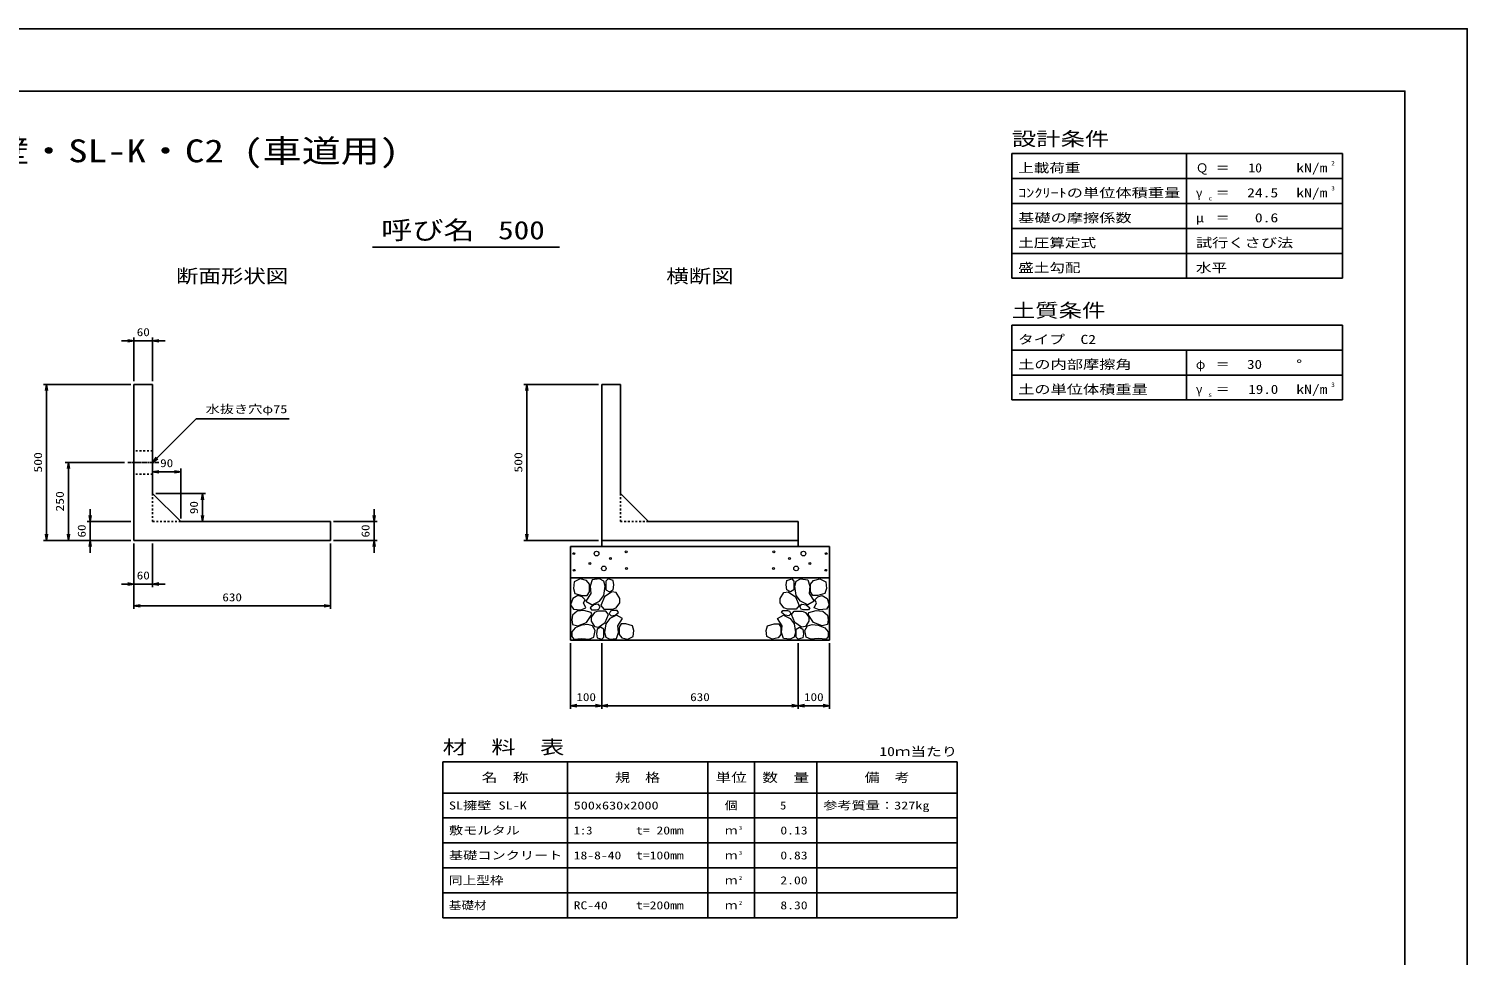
# Model space of a CAD drawing. Units: millimetres at full size; some dimension numbers follow another scale. Extents: x 0 to 8410, y 0 to 6466.
# Drawn here: x 3798 to 8410, y 2970 to 5940 of the extents above; entities that cross this region are included whole.
import ezdxf
from ezdxf.enums import TextEntityAlignment as Align

# ---------------------------------------------------------------- set-up
doc = ezdxf.new("R2010")
doc.units = ezdxf.units.MM
doc.linetypes.add('CHAIN', pattern=[18.5, 12, -1.5, 3.5, -1.5])
doc.linetypes.add('DASHED_SPACED', pattern=[12, 6, -6])
for name, color, linetype, lineweight in [('D-BMK', 2, 'CHAIN', 25), ('D-DCR-HCHn', 4, 'Continuous', 9), ('D-MTR-FRAM', 7, 'Continuous', 25), ('D-MTR-LINE', 7, 'Continuous', 25), ('D-STR-DIM', 7, 'Continuous', 25), ('D-STR-STRn', 1, 'Continuous', 25), ('D-STR-TXT', 7, 'Continuous', 25), ('D-TTL', 2, 'Continuous', 25), ('D-TTL-FRAM', 2, 'Continuous', 25), ('D-TTL-LINE', 7, 'Continuous', 25), ('D-TTL-TXT', 7, 'Continuous', 25)]:
    doc.layers.add(name, color=color, linetype=linetype, lineweight=lineweight)
doc.layers.add('D-MTR', color=7, linetype='Continuous')
doc.layers.add('D-MTR-TXT', color=7, linetype='Continuous')
doc.styles.add('ＭＳ ゴシック', font='')
doc.styles.get('ＭＳ ゴシック').set_extended_font_data('MS Gothic')

# ---------------------------------------------------------------- blocks, each defined once
blk = doc.blocks.new('open_arrow')
at = {"color": 0, "linetype": 'Continuous', "lineweight": -2}
blk.add_lwpolyline([(7.5, 1.25), (0, 0), (7.5, -1.25)], dxfattribs=at)

msp = doc.modelspace()

# ---------------------------------------------------------------- linework, layer by layer
at = {"layer": 'D-BMK'}
msp.add_line((4215, 4550), (4115, 4550), dxfattribs=at)
at = {"layer": 'D-DCR-HCHn'}
for points in [[(5586.198, 4171.594), (5565.395, 4176.217), (5546.904, 4166.971), (5544.592, 4146.168), (5549.215, 4129.988), (5572.33, 4123.053), (5588.51, 4123.053), (5595.444, 4134.611), (5595.444, 4160.037)], [(5604.69, 4173.906), (5597.756, 4153.102), (5600.067, 4129.988), (5583.887, 4104.562), (5604.69, 4093.005), (5627.805, 4104.562), (5641.673, 4123.053), (5646.296, 4153.102), (5641.673, 4169.283), (5627.805, 4176.217)], [(5648.608, 4169.283), (5648.608, 4141.545), (5660.165, 4134.611), (5671.722, 4141.545), (5674.034, 4157.725), (5671.722, 4171.594), (5655.542, 4176.217)], [(6251.392, 4169.283), (6251.392, 4141.545), (6239.835, 4134.611), (6228.278, 4141.545), (6225.966, 4157.725), (6228.278, 4171.594), (6244.458, 4176.217)], [(6295.31, 4173.906), (6302.244, 4153.102), (6299.933, 4129.988), (6316.113, 4104.562), (6295.31, 4093.005), (6272.195, 4104.562), (6258.327, 4123.053), (6253.704, 4153.102), (6258.327, 4169.283), (6272.195, 4176.217)], [(6313.802, 4171.594), (6334.605, 4176.217), (6353.096, 4166.971), (6355.408, 4146.168), (6350.785, 4129.988), (6327.67, 4123.053), (6311.49, 4123.053), (6304.556, 4134.611), (6304.556, 4160.037)], [(5542.281, 4113.808), (5535.346, 4093.005), (5544.592, 4079.136), (5567.707, 4076.824), (5583.488, 4083.599), (5576.952, 4099.939), (5581.575, 4109.185), (5572.33, 4118.431), (5558.461, 4123.053)], [(5643.985, 4118.431), (5632.427, 4090.693), (5641.673, 4079.136), (5669.411, 4079.136), (5680.968, 4083.759), (5692.525, 4099.939), (5692.525, 4113.808), (5680.968, 4132.299), (5667.099, 4134.611)], [(6256.015, 4118.431), (6267.573, 4090.693), (6258.327, 4079.136), (6230.589, 4079.136), (6219.032, 4083.759), (6207.475, 4099.939), (6207.475, 4113.808), (6219.032, 4132.299), (6232.901, 4134.611)], [(6357.719, 4113.808), (6364.654, 4093.005), (6355.408, 4079.136), (6332.293, 4076.824), (6316.512, 4083.599), (6323.048, 4099.939), (6318.425, 4109.185), (6327.67, 4118.431), (6341.539, 4123.053)], [(5586.155, 4037.009), (5603.277, 4062.692), (5601.137, 4069.112), (5577.594, 4075.533), (5556.192, 4073.393), (5541.21, 4060.551), (5539.07, 4045.57), (5541.21, 4030.588), (5558.332, 4026.308)], [(5609.313, 4093.005), (5597.756, 4083.759), (5602.379, 4076.824), (5618.559, 4076.824), (5625.493, 4079.136), (5630.116, 4088.382), (5623.182, 4095.316)], [(5646.082, 4037.009), (5656.783, 4062.692), (5648.222, 4073.393), (5622.539, 4073.393), (5611.838, 4069.112), (5601.137, 4054.131), (5601.137, 4041.289), (5611.838, 4024.167), (5624.679, 4022.027)], [(5682.466, 3985.643), (5688.886, 4004.905), (5686.746, 4026.308), (5701.728, 4049.85), (5682.466, 4060.551), (5661.063, 4049.85), (5648.222, 4032.728), (5643.941, 4004.905), (5648.222, 3989.924), (5661.063, 3983.503)], [(5678.185, 4060.551), (5688.886, 4069.112), (5684.606, 4075.533), (5669.624, 4075.533), (5663.204, 4073.393), (5658.923, 4064.832), (5665.344, 4058.411)], [(6217.534, 3985.643), (6211.114, 4004.905), (6213.254, 4026.308), (6198.272, 4049.85), (6217.534, 4060.551), (6238.937, 4049.85), (6251.778, 4032.728), (6256.059, 4004.905), (6251.778, 3989.924), (6238.937, 3983.503)], [(6221.815, 4060.551), (6211.114, 4069.112), (6215.394, 4075.533), (6230.376, 4075.533), (6236.796, 4073.393), (6241.077, 4064.832), (6234.656, 4058.411)], [(6253.918, 4037.009), (6243.217, 4062.692), (6251.778, 4073.393), (6277.461, 4073.393), (6288.162, 4069.112), (6298.863, 4054.131), (6298.863, 4041.289), (6288.162, 4024.167), (6275.321, 4022.027)], [(6290.687, 4093.005), (6302.244, 4083.759), (6297.621, 4076.824), (6281.441, 4076.824), (6274.507, 4079.136), (6269.884, 4088.382), (6276.818, 4095.316)], [(6313.845, 4037.009), (6296.723, 4062.692), (6298.863, 4069.112), (6322.406, 4075.533), (6343.808, 4073.393), (6358.79, 4060.551), (6360.93, 4045.57), (6358.79, 4030.588), (6341.668, 4026.308)], [(5594.716, 3983.503), (5609.698, 3989.924), (5613.978, 4011.326), (5605.417, 4026.308), (5590.435, 4030.588), (5571.173, 4028.448), (5549.771, 4019.887), (5539.07, 4007.045), (5539.07, 3992.064), (5545.49, 3983.503), (5571.173, 3985.643)], [(5641.801, 3989.924), (5641.801, 4015.606), (5631.1, 4022.027), (5620.399, 4015.606), (5618.259, 4000.625), (5620.399, 3987.783), (5635.381, 3983.503)], [(5699.588, 3987.783), (5718.85, 3983.503), (5735.972, 3992.064), (5738.112, 4011.326), (5733.831, 4026.308), (5712.429, 4032.728), (5697.447, 4032.728), (5691.027, 4022.027), (5691.027, 3998.484)], [(6200.412, 3987.783), (6181.15, 3983.503), (6164.028, 3992.064), (6161.888, 4011.326), (6166.169, 4026.308), (6187.571, 4032.728), (6202.553, 4032.728), (6208.973, 4022.027), (6208.973, 3998.484)], [(6258.199, 3989.924), (6258.199, 4015.606), (6268.9, 4022.027), (6279.601, 4015.606), (6281.741, 4000.625), (6279.601, 3987.783), (6264.619, 3983.503)], [(6305.284, 3983.503), (6290.302, 3989.924), (6286.022, 4011.326), (6294.583, 4026.308), (6309.565, 4030.588), (6328.827, 4028.448), (6350.229, 4019.887), (6360.93, 4007.045), (6360.93, 3992.064), (6354.51, 3983.503), (6328.827, 3985.643)]]:
    msp.add_lwpolyline(points, close=True, dxfattribs=at)
for centre, radius in [((5545.727, 4257.43), 3), ((5618.336, 4257.43), 7.5), ((5662.708, 4241.639), 3), ((5713.131, 4263.481), 3), ((6186.869, 4263.481), 3), ((6237.292, 4241.639), 3), ((6281.664, 4257.43), 7.5), ((6354.273, 4257.43), 3), ((5546.869, 4203.919), 3), ((5597.292, 4225.761), 3), ((5641.664, 4209.97), 7.5), ((5714.273, 4209.97), 3), ((6185.727, 4209.97), 3), ((6258.336, 4209.97), 7.5), ((6302.708, 4225.761), 3), ((6353.131, 4203.919), 3)]:
    msp.add_circle(centre, radius, dxfattribs=at)
at = {"layer": 'D-MTR-FRAM'}
for p, q in [((5125, 3590), (6775, 3590)), ((5125, 3590), (5125, 3090)), ((6775, 3590), (6775, 3090)), ((5125, 3090), (6775, 3090))]:
    msp.add_line(p, q, dxfattribs=at)
at = {"layer": 'D-MTR-LINE'}
for p, q in [((5525, 3590), (5525, 3090)), ((5975, 3590), (5975, 3090)), ((6125, 3590), (6125, 3090)), ((6325, 3590), (6325, 3090)), ((5125, 3490), (6775, 3490)), ((5125, 3410), (6775, 3410)), ((5125, 3330), (6775, 3330)), ((5125, 3250), (6775, 3250)), ((5125, 3170), (6775, 3170))]:
    msp.add_line(p, q, dxfattribs=at)
at = {"layer": 'D-STR-DIM'}
for p, q in [((4095, 4940), (4235, 4940)), ((4135, 4810), (4135, 4950)), ((4195, 4810), (4195, 4950)), ((4125, 4800), (3845, 4800)), ((3855, 4300), (3855, 4800)), ((5625, 4800), (5385, 4800)), ((5395, 4300), (5395, 4800)), ((4105, 4550), (3915, 4550)), ((3925, 4300), (3925, 4550)), ((4285, 4520), (4195, 4520)), ((4285, 4370), (4285, 4530)), ((4205, 4450), (4365, 4450)), ((4355, 4450), (4355, 4360)), ((3995, 4260), (3995, 4400)), ((4905, 4260), (4905, 4400)), ((4125, 4360), (3985, 4360)), ((4775, 4360), (4915, 4360)), ((4125, 4300), (3845, 4300)), ((4125, 4300), (3915, 4300)), ((4125, 4300), (3985, 4300)), ((4135, 4290), (4135, 4150)), ((4135, 4290), (4135, 4080)), ((4195, 4290), (4195, 4150)), ((4765, 4290), (4765, 4080)), ((4775, 4300), (4915, 4300)), ((5625, 4300), (5385, 4300)), ((4095, 4160), (4235, 4160)), ((4135, 4090), (4765, 4090)), ((5535, 3970), (5535, 3760)), ((5635, 3970), (5635, 3760)), ((5635, 3970), (5635, 3760)), ((6265, 3970), (6265, 3760)), ((6265, 3970), (6265, 3760)), ((6365, 3970), (6365, 3760)), ((5635, 3770), (5535, 3770)), ((5635, 3770), (6265, 3770)), ((6265, 3770), (6365, 3770))]:
    msp.add_line(p, q, dxfattribs=at)
at = {"layer": 'D-STR-STRn'}
for p, q in [((4135, 4800), (4135, 4300)), ((4195, 4800), (4135, 4800)), ((4195, 4450), (4195, 4800)), ((5635, 4800), (5635, 4300)), ((5695, 4800), (5635, 4800)), ((5695, 4450), (5695, 4800)), ((4195, 4450), (4285, 4360)), ((5695, 4450), (5785, 4360)), ((4765, 4360), (4285, 4360)), ((4765, 4300), (4765, 4360)), ((6265, 4360), (5785, 4360)), ((6265, 4300), (6265, 4360)), ((4135, 4300), (4765, 4300)), ((5635, 4300), (6265, 4300)), ((5635, 4300), (5635, 4280)), ((6265, 4300), (6265, 4280)), ((5535, 3980), (5535, 4280)), ((5535, 4280), (6365, 4280)), ((6365, 4280), (6365, 3980)), ((5535, 4180), (6365, 4180)), ((5535, 3980), (6365, 3980))]:
    msp.add_line(p, q, dxfattribs=at)
at = {"layer": 'D-STR-STRn', "linetype": 'DASHED_SPACED'}
for p, q in [((4195, 4587.5), (4135, 4587.5)), ((4195, 4512.5), (4135, 4512.5))]:
    msp.add_line(p, q, dxfattribs=at)
at = {"layer": 'D-STR-STRn', "color": 2, "linetype": 'DASHED_SPACED'}
for p, q in [((4195, 4450), (4195, 4360)), ((5695, 4450), (5695, 4360)), ((4285, 4360), (4195, 4360)), ((5785, 4360), (5695, 4360))]:
    msp.add_line(p, q, dxfattribs=at)
at = {"layer": 'D-STR-TXT'}
msp.add_lwpolyline([(4195, 4550), (4335, 4690), (4355, 4690), (4633.096, 4690)], dxfattribs=at)
at = {"layer": 'D-TTL'}
for points in [[(0, 0), (8410, 0), (8410, 5940), (0, 5940)], [(200, 200), (8210, 200), (8210, 5740), (200, 5740)]]:
    msp.add_lwpolyline(points, close=True, dxfattribs=at)
at = {"layer": 'D-TTL-FRAM'}
for p, q in [((8010, 5540), (6950, 5540)), ((6950, 5540), (6950, 5140)), ((8010, 5540), (8010, 5140)), ((8010, 5140), (6950, 5140)), ((8010, 4990), (6950, 4990)), ((6950, 4990), (6950, 4750)), ((8010, 4990), (8010, 4750)), ((8010, 4750), (6950, 4750))]:
    msp.add_line(p, q, dxfattribs=at)
at = {"layer": 'D-TTL-LINE'}
for p, q in [((7510, 5540), (7510, 5140)), ((8010, 5460), (6950, 5460)), ((8010, 5380), (6950, 5380)), ((8010, 5300), (6950, 5300)), ((8010, 5220), (6950, 5220)), ((8010, 4910), (6950, 4910)), ((7510, 4910), (7510, 4750)), ((8010, 4830), (6950, 4830))]:
    msp.add_line(p, q, dxfattribs=at)
at = {"layer": 'D-TTL-TXT'}
msp.add_line((4900, 5240), (5500, 5240), dxfattribs=at)

# ---------------------------------------------------------------- block references
at = {"layer": 'D-STR-DIM', "xscale": 2.67, "yscale": 2.67}
for p, rotation in [((4135, 4940), 180), ((3855, 4800), 270), ((5395, 4800), 270), ((3925, 4550), 270), ((4285, 4520), 180), ((4355, 4450), 270), ((3995, 4360), 90), ((4355, 4360), 90), ((4905, 4360), 90), ((3855, 4300), 90), ((3925, 4300), 90), ((3995, 4300), 270), ((4905, 4300), 270), ((5395, 4300), 90), ((4135, 4160), 180), ((4765, 4090), 180), ((5635, 3770), 180), ((6265, 3770), 180), ((6365, 3770), 180)]:
    msp.add_blockref('open_arrow', p, dxfattribs=dict(at, rotation=rotation))
for p in [(4195, 4940), (4195, 4520), (4195, 4160), (4135, 4090), (5535, 3770), (5635, 3770), (6265, 3770)]:
    msp.add_blockref('open_arrow', p, dxfattribs=at)
at = {"layer": 'D-STR-TXT', "xscale": 2.67, "yscale": 2.67, "rotation": 45}
msp.add_blockref('open_arrow', (4195, 4550), dxfattribs=at)

# ---------------------------------------------------------------- texts
at = {"layer": 'D-MTR', "style": 'ＭＳ ゴシック', "width": 1.3}
msp.add_text('材\u3000料\u3000表', height=43.99, dxfattribs=at).set_placement((5125, 3602), align=Align.BOTTOM_LEFT)
at = {"layer": 'D-MTR', "style": 'ＭＳ ゴシック', "width": 1.25}
msp.add_text('10ｍ当たり', height=29.33, dxfattribs=at).set_placement((6775, 3599.667), align=Align.BOTTOM_RIGHT)
at = {"layer": 'D-MTR-TXT', "style": 'ＭＳ ゴシック'}
for s, height, width, p in [('名\u3000称', 29.33, 1.25, (5325, 3540)), ('規\u3000格', 29.33, 1.2, (5750, 3540)), ('単位', 29.33, 1.25, (6050, 3540)), ('数\u3000量', 29.33, 1.25, (6225, 3540)), ('備\u3000考', 29.33, 1.2, (6550, 3540)), ('個', 25.66, 1.2, (6050, 3450)), ('ｍ', 25.66, 1.15, (6050, 3370)), ('ｍ', 25.66, 1.15, (6050, 3290)), ('ｍ', 25.66, 1.15, (6050, 3210)), ('ｍ', 25.66, 1.15, (6050, 3130))]:
    msp.add_text(s, height=height, dxfattribs=dict(at, width=width)).set_placement(p, align=Align.MIDDLE_CENTER)
for s, width, p in [('SL擁壁 SL-K', 1.3, (5145, 3450)), ('500x630x2000', 1.3, (5545, 3450)), ('参考質量：327kg', 1.3, (6345, 3450)), ('敷モルタル', 1.3, (5145, 3370)), ('1:3', 1.15, (5545, 3370)), ('t= 20mm', 1.25, (5745, 3370)), ('基礎コンクリート', 1.3, (5145, 3290)), ('18-8-40', 1.25, (5545, 3290)), ('t=100mm', 1.25, (5745, 3290)), ('同上型枠', 1.25, (5145, 3210)), ('基礎材', 1.15, (5145, 3130)), ('RC-40', 1.25, (5545, 3130)), ('t=200mm', 1.25, (5745, 3130))]:
    msp.add_text(s, height=25.66, dxfattribs=dict(at, width=width)).set_placement(p, align=Align.MIDDLE_LEFT)
for s, width, p in [('5', 1.15, (6226.777, 3450)), ('0.13', 1.25, (6295, 3370)), ('0.83', 1.25, (6295, 3290)), ('2.00', 1.25, (6295, 3210)), ('8.30', 1.25, (6295, 3130))]:
    msp.add_text(s, height=25.66, dxfattribs=dict(at, width=width)).set_placement(p, align=Align.MIDDLE_RIGHT)
at = {"layer": 'D-MTR-TXT', "style": 'ＭＳ ゴシック', "width": 1.15}
for s, p in [('3', (6075, 3367.667)), ('3', (6075, 3287.667)), ('2', (6075, 3207.667)), ('2', (6075, 3127.667))]:
    msp.add_text(s, height=12.83, dxfattribs=at).set_placement(p, align=Align.BOTTOM_LEFT)
at = {"layer": 'D-STR-DIM', "style": 'ＭＳ ゴシック', "width": 1.2}
for s, p in [('60', (4165, 4967.5)), ('90', (4240, 4547.5)), ('60', (4165, 4187.5)), ('630', (4450, 4117.5)), ('100', (5585, 3797.5)), ('630', (5950, 3797.5)), ('100', (6315, 3797.5))]:
    msp.add_text(s, height=25.66, dxfattribs=at).set_placement(p, align=Align.MIDDLE_CENTER)
at = {"layer": 'D-STR-DIM', "style": 'ＭＳ ゴシック'}
for s, width, p in [('500', 1.25, (3827.5, 4550)), ('500', 1.25, (5367.5, 4550)), ('250', 1.25, (3897.5, 4425)), ('90', 1.2, (4327.5, 4405)), ('60', 1.2, (3967.5, 4330)), ('60', 1.2, (4877.5, 4330))]:
    msp.add_text(s, height=25.66, rotation=90, dxfattribs=dict(at, width=width)).set_placement(p, align=Align.MIDDLE_CENTER)
at = {"layer": 'D-STR-TXT', "style": 'ＭＳ ゴシック', "width": 1.3}
msp.add_text('水抜き穴φ75', height=25.66, dxfattribs=at).set_placement((4365, 4700), align=Align.BOTTOM_LEFT)
at = {"layer": 'D-TTL-TXT', "style": 'ＭＳ ゴシック'}
for s, height, width, p in [('SL擁壁・SL-K・C2 (車道用)', 73.31, 1.25, (4205, 5490)), ('呼び名', 58.65, 1.25, (5077.5, 5247.5)), ('500', 58.65, 1.25, (5377.5, 5247.5)), ('断面形状図', 43.99, 1.2, (4450, 5112)), ('横断図', 43.99, 1.2, (5950, 5112))]:
    msp.add_text(s, height=height, dxfattribs=dict(at, width=width)).set_placement(p, align=Align.BOTTOM_CENTER)
for s, height, width, p in [('設計条件', 43.99, 1.3, (6950, 5552)), ('上載荷重', 29.33, 1.25, (6970, 5470.667)), ('＝', 29.33, 1.1, (7604, 5470.667)), ('kN/m', 29.33, 1.25, (7862, 5470.667)), ('2', 14.66, 1.15, (7974, 5497.333)), ('ｺﾝｸﾘｰﾄの単位体積重量', 29.33, 1.3, (6970, 5390.667)), ('γ', 29.33, 0.95, (7540, 5390.667)), ('c', 14.66, 1.2, (7580, 5385.333)), ('＝', 29.33, 1.1, (7604, 5390.667)), ('kN/m', 29.33, 1.25, (7862, 5390.667)), ('3', 14.66, 1.15, (7974, 5417.333)), ('基礎の摩擦係数', 29.33, 1.3, (6970, 5310.667)), ('μ', 29.33, 1.05, (7540, 5310.667)), ('＝', 29.33, 1.1, (7604, 5310.667)), ('土圧算定式', 29.33, 1.25, (6970, 5230.667)), ('試行くさび法', 29.33, 1.3, (7540, 5230.667)), ('盛土勾配', 29.33, 1.25, (6970, 5150.667)), ('水平', 29.33, 1.25, (7540, 5150.667)), ('土質条件', 43.99, 1.25, (6950, 5002)), ('タイプ\u3000C2', 29.33, 1.25, (6970, 4920.667)), ('土の内部摩擦角', 29.33, 1.3, (6970, 4840.667)), ('＝', 29.33, 1.1, (7604, 4840.667)), ('°', 29.33, 1.25, (7862, 4840.667)), ('土の単位体積重量', 29.33, 1.3, (6970, 4760.667)), ('kN/m', 29.33, 1.25, (7862, 4760.667)), ('3', 14.66, 1.15, (7974, 4787.333)), ('γ', 29.33, 0.95, (7540, 4760.667)), ('s', 14.66, 1.15, (7580, 4755.333)), ('＝', 29.33, 1.1, (7604, 4760.667))]:
    msp.add_text(s, height=height, dxfattribs=dict(at, width=width)).set_placement(p, align=Align.BOTTOM_LEFT)
for s, p in [('Ｑ', (7540, 5470.667)), ('φ', (7540, 4840.667))]:
    msp.add_text(s, height=29.33, dxfattribs=at).set_placement(p, align=Align.BOTTOM_LEFT)
for s, width, p in [('10', 1.1, (7752, 5470.667)), ('24.5', 1.25, (7804, 5390.667)), ('0.6', 1.25, (7804, 5310.667)), ('30', 1.2, (7752, 4840.667)), ('19.0', 1.2, (7804, 4760.667))]:
    msp.add_text(s, height=29.33, dxfattribs=dict(at, width=width)).set_placement(p, align=Align.BOTTOM_RIGHT)

doc.saveas('drawing.dxf')
